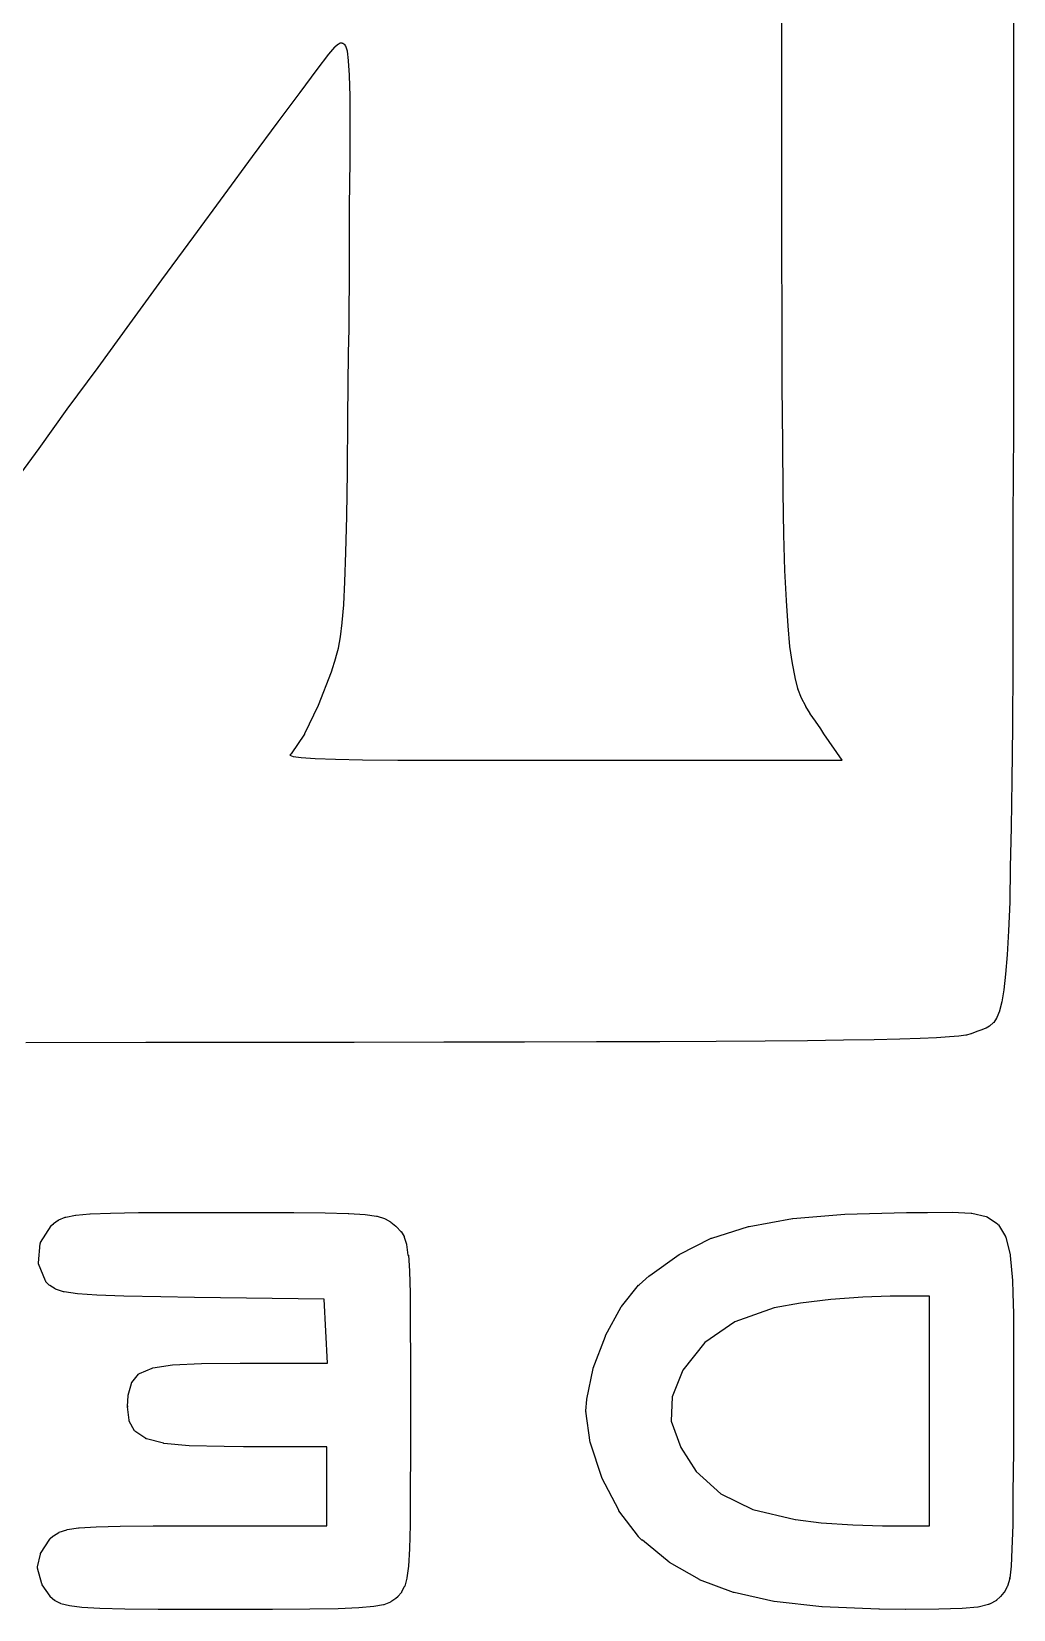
# Model space of a CAD drawing. Extents: x 10 to 287, y -200 to -10.
# Drawn here: x 111.593 to 113.432, y -63.808 to -60.852 of the extents above; entities that cross this region are included whole.
import ezdxf

# ---------------------------------------------------------------- set-up
doc = ezdxf.new("R2010")
doc.units = 0
doc.layers.add('BLACK', color=7, linetype='CONTINUOUS')

msp = doc.modelspace()

# ---------------------------------------------------------------- linework, layer by layer
at = {"layer": 'BLACK', "linetype": 'CONTINUOUS'}
for p, q in [((112.998, -60.9246), (112.998, -60.7291)), ((113.432, -60.7647), (113.432, -61.0038)), ((112.161, -60.8811), (112.166, -60.8768)), ((112.166, -60.8765), (112.167, -60.8759)), ((112.166, -60.8768), (112.166, -60.8765)), ((112.167, -60.8759), (112.171, -60.8738)), ((112.171, -60.8738), (112.172, -60.8738)), ((112.172, -60.8738), (112.173, -60.8734)), ((112.173, -60.8734), (112.174, -60.8737)), ((112.174, -60.8737), (112.175, -60.8736)), ((112.175, -60.8736), (112.175, -60.8741)), ((112.175, -60.8741), (112.176, -60.8743)), ((112.176, -60.8743), (112.18, -60.877)), ((112.18, -60.877), (112.18, -60.8783)), ((112.18, -60.8783), (112.181, -60.8795)), ((112.181, -60.8795), (112.184, -60.8886)), ((112.128, -60.9237), (112.15, -60.8946)), ((112.15, -60.8945), (112.161, -60.8815)), ((112.15, -60.8946), (112.15, -60.8945)), ((112.15, -60.8945), (112.15, -60.8945)), ((112.161, -60.8814), (112.161, -60.8811)), ((112.161, -60.8815), (112.161, -60.8814)), ((112.184, -60.8886), (112.184, -60.889)), ((112.184, -60.889), (112.184, -60.8894)), ((112.184, -60.8894), (112.186, -60.9067)), ((112.186, -60.9067), (112.186, -60.9069)), ((112.186, -60.9069), (112.186, -60.907)), ((112.186, -60.907), (112.188, -60.9344)), ((112.096, -60.9668), (112.128, -60.9237)), ((112.128, -60.9237), (112.128, -60.9237)), ((112.128, -60.9237), (112.128, -60.9237)), ((112.188, -60.9344), (112.188, -60.9344)), ((112.188, -60.9344), (112.188, -60.9345)), ((112.188, -60.9345), (112.189, -60.9737)), ((112.998, -61.1), (112.998, -60.9246)), ((112.998, -60.9246), (112.998, -60.9246)), ((112.055, -61.0217), (112.096, -60.9668)), ((112.096, -60.9668), (112.096, -60.9668)), ((112.096, -60.9668), (112.096, -60.9668)), ((112.189, -60.9737), (112.189, -60.9737)), ((112.189, -60.9737), (112.189, -60.9737)), ((112.189, -60.9737), (112.189, -61.0265)), ((112.007, -61.0865), (112.055, -61.0217)), ((112.055, -61.0217), (112.055, -61.0217)), ((112.055, -61.0217), (112.055, -61.0217)), ((112.189, -61.0265), (112.189, -61.0265)), ((112.189, -61.0265), (112.189, -61.0265)), ((112.189, -61.0265), (112.189, -61.0947)), ((113.432, -61.0038), (113.432, -61.2224)), ((111.954, -61.1588), (112.007, -61.0865)), ((112.007, -61.0865), (112.007, -61.0865)), ((112.007, -61.0865), (112.007, -61.0865)), ((112.189, -61.0947), (112.188, -61.1801)), ((112.189, -61.0947), (112.189, -61.0947)), ((112.189, -61.0947), (112.189, -61.0947)), ((112.998, -61.2563), (112.998, -61.1)), ((112.998, -61.1), (112.998, -61.1)), ((112.998, -61.1), (112.998, -61.1)), ((111.897, -61.2366), (111.954, -61.1588)), ((111.954, -61.1588), (111.954, -61.1588)), ((111.954, -61.1588), (111.954, -61.1588)), ((112.188, -61.1801), (112.188, -61.1801)), ((112.188, -61.1801), (112.188, -61.1801)), ((112.188, -61.1801), (112.188, -61.2845)), ((113.432, -61.2224), (113.432, -61.2224)), ((113.432, -61.2224), (113.432, -61.4213)), ((111.837, -61.3177), (111.897, -61.2366)), ((111.897, -61.2366), (111.897, -61.2366)), ((111.897, -61.2366), (111.897, -61.2366)), ((112.998, -61.2564), (112.998, -61.2563)), ((112.998, -61.2563), (112.998, -61.2563)), ((112.999, -61.3949), (112.998, -61.2564)), ((112.188, -61.2845), (112.187, -61.4096)), ((112.188, -61.2845), (112.188, -61.2845)), ((112.188, -61.2845), (112.188, -61.2845)), ((111.777, -61.4001), (111.837, -61.3177)), ((111.837, -61.3177), (111.837, -61.3177)), ((111.837, -61.3177), (111.837, -61.3177)), ((111.718, -61.4816), (111.777, -61.4001)), ((111.777, -61.4001), (111.777, -61.4001)), ((111.777, -61.4001), (111.777, -61.4001)), ((112.187, -61.4096), (112.186, -61.4543)), ((112.187, -61.4096), (112.187, -61.4096)), ((112.999, -61.5168), (112.999, -61.3949)), ((112.999, -61.3949), (112.999, -61.3949)), ((112.999, -61.3949), (112.999, -61.3949)), ((113.432, -61.4213), (113.432, -61.4213)), ((113.432, -61.4213), (113.432, -61.6015)), ((112.186, -61.4543), (112.185, -61.5754)), ((112.186, -61.4543), (112.186, -61.4543)), ((112.186, -61.4543), (112.186, -61.4543)), ((111.66, -61.56), (111.718, -61.4816)), ((111.718, -61.4816), (111.718, -61.4816)), ((111.718, -61.4816), (111.718, -61.4816)), ((113, -61.6232), (112.999, -61.5168)), ((112.999, -61.5168), (112.999, -61.5168)), ((112.999, -61.5168), (112.999, -61.5168)), ((111.607, -61.6333), (111.66, -61.56)), ((111.66, -61.56), (111.66, -61.56)), ((111.66, -61.56), (111.66, -61.56)), ((112.185, -61.5755), (112.184, -61.6767)), ((112.185, -61.5754), (112.185, -61.5754)), ((112.185, -61.5754), (112.185, -61.5755)), ((113.432, -61.6015), (113.431, -61.764)), ((113.432, -61.6015), (113.432, -61.6015)), ((113.432, -61.6015), (113.432, -61.6015)), ((111.559, -61.6992), (111.607, -61.6333)), ((111.607, -61.6333), (111.607, -61.6333)), ((111.607, -61.6333), (111.607, -61.6333)), ((113.001, -61.7154), (113, -61.6232)), ((113, -61.6232), (113, -61.6232)), ((113, -61.6232), (113, -61.6232)), ((112.184, -61.6768), (112.183, -61.7603)), ((112.184, -61.6767), (112.184, -61.6768)), ((112.184, -61.6768), (112.184, -61.6768)), ((113.002, -61.7945), (113.001, -61.7154)), ((113.001, -61.7154), (113.001, -61.7154)), ((113.001, -61.7154), (113.001, -61.7154)), ((112.183, -61.7604), (112.181, -61.8283)), ((112.183, -61.7603), (112.183, -61.7604)), ((112.183, -61.7604), (112.183, -61.7604)), ((113.431, -61.764), (113.431, -61.764)), ((113.431, -61.764), (113.431, -61.764)), ((113.431, -61.764), (113.431, -61.9097)), ((113.002, -61.7946), (113.002, -61.7945)), ((113.002, -61.7945), (113.002, -61.7945)), ((113.004, -61.8618), (113.002, -61.7946)), ((112.181, -61.8284), (112.179, -61.8828)), ((112.181, -61.8283), (112.181, -61.8283)), ((112.181, -61.8283), (112.181, -61.8284)), ((112.179, -61.8829), (112.177, -61.9258)), ((112.179, -61.8828), (112.179, -61.8828)), ((112.179, -61.8828), (112.179, -61.8829)), ((113.007, -61.9183), (113.004, -61.8618)), ((113.004, -61.8618), (113.004, -61.8618)), ((113.004, -61.8618), (113.004, -61.8618)), ((113.431, -61.9097), (113.431, -61.9097)), ((113.431, -61.9097), (113.431, -61.9097)), ((113.431, -61.9097), (113.431, -62.0395)), ((112.177, -61.9259), (112.174, -61.9595)), ((112.177, -61.9258), (112.177, -61.9259)), ((112.177, -61.9259), (112.177, -61.9259)), ((113.007, -61.9184), (113.007, -61.9183)), ((113.01, -61.9654), (113.007, -61.9184)), ((113.007, -61.9184), (113.007, -61.9184)), ((112.174, -61.9597), (112.171, -61.986)), ((112.174, -61.9595), (112.174, -61.9596)), ((112.174, -61.9596), (112.174, -61.9597)), ((113.01, -61.9655), (113.01, -61.9654)), ((113.01, -61.9656), (113.01, -61.9655)), ((113.013, -62.0042), (113.01, -61.9656)), ((112.171, -61.9863), (112.167, -62.0073)), ((112.171, -61.986), (112.171, -61.9861)), ((112.171, -61.9861), (112.171, -61.9863)), ((112.162, -62.0259), (112.154, -62.0523)), ((112.167, -62.0077), (112.162, -62.0256)), ((112.162, -62.0256), (112.162, -62.0257)), ((112.162, -62.0257), (112.162, -62.0259)), ((112.167, -62.0073), (112.167, -62.0075)), ((112.167, -62.0075), (112.167, -62.0077)), ((113.013, -62.0043), (113.013, -62.0042)), ((113.013, -62.0044), (113.013, -62.0043)), ((113.018, -62.0359), (113.013, -62.0044)), ((112.154, -62.0525), (112.13, -62.1146)), ((112.154, -62.0523), (112.154, -62.0524)), ((112.154, -62.0524), (112.154, -62.0525)), ((113.018, -62.0361), (113.018, -62.0359)), ((113.018, -62.0362), (113.018, -62.0361)), ((113.023, -62.0618), (113.018, -62.0362)), ((113.023, -62.062), (113.023, -62.0618)), ((113.023, -62.0622), (113.023, -62.062)), ((113.028, -62.083), (113.023, -62.0622)), ((113.431, -62.0395), (113.43, -62.1543)), ((113.431, -62.0395), (113.431, -62.0395)), ((113.431, -62.0395), (113.431, -62.0395)), ((113.029, -62.0832), (113.028, -62.083)), ((113.028, -62.0834), (113.029, -62.0832)), ((113.035, -62.1007), (113.028, -62.0834)), ((112.13, -62.115), (112.104, -62.1678)), ((112.13, -62.1146), (112.13, -62.1147)), ((112.13, -62.1147), (112.13, -62.115)), ((113.035, -62.1009), (113.035, -62.1007)), ((113.035, -62.1012), (113.035, -62.1009)), ((113.043, -62.116), (113.035, -62.1012)), ((113.043, -62.1162), (113.043, -62.116)), ((113.043, -62.1164), (113.043, -62.1162)), ((113.051, -62.13), (113.043, -62.1164)), ((113.051, -62.1301), (113.051, -62.13)), ((113.051, -62.1303), (113.051, -62.1301)), ((113.061, -62.1439), (113.051, -62.1303)), ((113.061, -62.144), (113.061, -62.1439)), ((113.061, -62.1439), (113.061, -62.1439)), ((113.071, -62.1587), (113.061, -62.144)), ((112.104, -62.1684), (112.079, -62.2055)), ((112.104, -62.1678), (112.104, -62.168)), ((112.104, -62.168), (112.104, -62.1684)), ((113.077, -62.1676), (113.071, -62.1587)), ((113.111, -62.2174), (113.077, -62.1676)), ((113.43, -62.1543), (113.429, -62.2551)), ((113.43, -62.1543), (113.43, -62.1543)), ((113.43, -62.1543), (113.43, -62.1543)), ((112.078, -62.2068), (112.077, -62.208)), ((112.077, -62.208), (112.083, -62.2101)), ((112.079, -62.2055), (112.078, -62.2056)), ((112.078, -62.2056), (112.078, -62.2059)), ((112.078, -62.2059), (112.078, -62.2068)), ((112.083, -62.2101), (112.098, -62.2123)), ((112.098, -62.2123), (112.124, -62.2141)), ((112.124, -62.2141), (112.162, -62.2154)), ((112.162, -62.2154), (112.213, -62.2163)), ((112.213, -62.2163), (112.279, -62.2169)), ((112.279, -62.2169), (112.363, -62.2172)), ((112.363, -62.2172), (112.465, -62.2174)), ((112.465, -62.2174), (112.589, -62.2174)), ((112.589, -62.2174), (113.111, -62.2174)), ((113.429, -62.2551), (113.428, -62.3428)), ((113.429, -62.2551), (113.429, -62.2551)), ((113.429, -62.2551), (113.429, -62.2551)), ((113.428, -62.3428), (113.426, -62.4184)), ((113.428, -62.3428), (113.428, -62.3428)), ((113.428, -62.3428), (113.428, -62.3428)), ((113.426, -62.4184), (113.425, -62.4827)), ((113.426, -62.4184), (113.426, -62.4184)), ((113.426, -62.4184), (113.426, -62.4184)), ((113.425, -62.4828), (113.423, -62.5369)), ((113.425, -62.4827), (113.425, -62.4828)), ((113.425, -62.4828), (113.425, -62.4828)), ((113.423, -62.5369), (113.42, -62.5816)), ((113.423, -62.5369), (113.423, -62.5369)), ((113.423, -62.5369), (113.423, -62.5369)), ((113.42, -62.5818), (113.417, -62.618)), ((113.42, -62.5816), (113.42, -62.5817)), ((113.42, -62.5817), (113.42, -62.5818)), ((113.417, -62.6182), (113.414, -62.647)), ((113.417, -62.618), (113.417, -62.6181)), ((113.417, -62.6181), (113.417, -62.6182)), ((113.414, -62.6473), (113.41, -62.6696)), ((113.414, -62.647), (113.414, -62.6472)), ((113.414, -62.6472), (113.414, -62.6473)), ((113.41, -62.67), (113.406, -62.6866)), ((113.41, -62.6696), (113.41, -62.6697)), ((113.41, -62.6697), (113.41, -62.67)), ((113.394, -62.7093), (113.388, -62.7147)), ((113.395, -62.7087), (113.394, -62.7093)), ((113.4, -62.7001), (113.395, -62.7083)), ((113.395, -62.7083), (113.395, -62.7087)), ((113.401, -62.6996), (113.4, -62.7001)), ((113.406, -62.6872), (113.401, -62.6992)), ((113.401, -62.6992), (113.401, -62.6996)), ((113.406, -62.6866), (113.406, -62.6869)), ((113.406, -62.6869), (113.406, -62.6872)), ((113.114, -62.7417), (113.046, -62.7425)), ((113.171, -62.7407), (113.114, -62.7417)), ((113.114, -62.7417), (113.114, -62.7417)), ((113.114, -62.7417), (113.114, -62.7417)), ((113.219, -62.7396), (113.171, -62.7407)), ((113.171, -62.7407), (113.171, -62.7407)), ((113.171, -62.7407), (113.171, -62.7407)), ((113.257, -62.7384), (113.219, -62.7396)), ((113.219, -62.7396), (113.219, -62.7396)), ((113.219, -62.7396), (113.219, -62.7396)), ((113.288, -62.737), (113.257, -62.7384)), ((113.257, -62.7384), (113.257, -62.7384)), ((113.257, -62.7384), (113.257, -62.7384)), ((113.312, -62.7355), (113.288, -62.737)), ((113.288, -62.737), (113.288, -62.737)), ((113.288, -62.737), (113.288, -62.737)), ((113.33, -62.7339), (113.312, -62.7355)), ((113.312, -62.7355), (113.312, -62.7355)), ((113.312, -62.7355), (113.312, -62.7355)), ((113.343, -62.7321), (113.33, -62.7339)), ((113.33, -62.7339), (113.33, -62.7338)), ((113.33, -62.7338), (113.33, -62.7339)), ((113.344, -62.732), (113.343, -62.7319)), ((113.343, -62.7319), (113.343, -62.7321)), ((113.352, -62.73), (113.344, -62.732)), ((113.353, -62.7298), (113.352, -62.7298)), ((113.352, -62.7298), (113.352, -62.73)), ((113.357, -62.7281), (113.353, -62.7298)), ((113.365, -62.7246), (113.357, -62.7281)), ((113.357, -62.7281), (113.357, -62.7281)), ((113.357, -62.7281), (113.357, -62.7281)), ((113.373, -62.722), (113.365, -62.7246)), ((113.38, -62.7193), (113.373, -62.722)), ((113.373, -62.722), (113.373, -62.722)), ((113.373, -62.722), (113.373, -62.722)), ((113.381, -62.7191), (113.38, -62.7193)), ((113.387, -62.7154), (113.381, -62.719)), ((113.381, -62.719), (113.381, -62.7191)), ((113.388, -62.7149), (113.387, -62.7154)), ((113.388, -62.7147), (113.388, -62.7149)), ((111.807, -62.7462), (111.582, -62.7463)), ((112.011, -62.7461), (111.807, -62.7462)), ((111.807, -62.7462), (111.807, -62.7462)), ((112.197, -62.7459), (112.011, -62.7461)), ((112.011, -62.7461), (112.011, -62.7461)), ((112.365, -62.7456), (112.197, -62.7459)), ((112.197, -62.7459), (112.197, -62.7459)), ((112.197, -62.7459), (112.197, -62.7459)), ((112.516, -62.7453), (112.365, -62.7456)), ((112.365, -62.7456), (112.365, -62.7456)), ((112.365, -62.7456), (112.365, -62.7456)), ((112.651, -62.7449), (112.516, -62.7453)), ((112.516, -62.7453), (112.516, -62.7453)), ((112.516, -62.7453), (112.516, -62.7453)), ((112.77, -62.7444), (112.651, -62.7449)), ((112.651, -62.7449), (112.651, -62.7449)), ((112.651, -62.7449), (112.651, -62.7449)), ((112.875, -62.7439), (112.77, -62.7444)), ((112.77, -62.7444), (112.77, -62.7444)), ((112.77, -62.7444), (112.77, -62.7444)), ((112.967, -62.7433), (112.875, -62.7439)), ((112.875, -62.7439), (112.875, -62.7439)), ((112.875, -62.7439), (112.875, -62.7439)), ((113.046, -62.7425), (112.967, -62.7433)), ((112.967, -62.7433), (112.967, -62.7433)), ((112.967, -62.7433), (112.967, -62.7433)), ((113.046, -62.7425), (113.046, -62.7425)), ((113.046, -62.7425), (113.046, -62.7425)), ((111.676, -63.0694), (111.702, -63.067)), ((111.702, -63.067), (111.703, -63.067)), ((111.703, -63.0669), (111.741, -63.0654)), ((111.703, -63.067), (111.703, -63.0669)), ((111.741, -63.0654), (111.793, -63.0645)), ((111.741, -63.0654), (111.741, -63.0654)), ((111.741, -63.0654), (111.741, -63.0654)), ((111.793, -63.0645), (111.863, -63.0641)), ((111.793, -63.0645), (111.793, -63.0645)), ((111.793, -63.0645), (111.793, -63.0645)), ((111.863, -63.0641), (111.863, -63.0642)), ((111.863, -63.0642), (111.863, -63.0641)), ((111.863, -63.0641), (111.952, -63.0641)), ((111.952, -63.0641), (111.952, -63.0641)), ((111.952, -63.0641), (111.952, -63.0641)), ((111.952, -63.0641), (112.007, -63.0641)), ((112.007, -63.0641), (112.007, -63.0641)), ((112.007, -63.0641), (112.007, -63.0641)), ((112.007, -63.0641), (112.084, -63.0643)), ((112.084, -63.0643), (112.084, -63.0643)), ((112.084, -63.0643), (112.084, -63.0643)), ((112.084, -63.0643), (112.143, -63.0649)), ((112.143, -63.0649), (112.143, -63.0649)), ((112.143, -63.0649), (112.143, -63.0649)), ((112.143, -63.0649), (112.186, -63.0661)), ((112.186, -63.0661), (112.187, -63.0661)), ((112.187, -63.0661), (112.187, -63.0661)), ((112.187, -63.0661), (112.218, -63.0681)), ((113.116, -63.0673), (113.232, -63.0645)), ((113.232, -63.0645), (113.271, -63.0641)), ((113.232, -63.0645), (113.232, -63.0645)), ((113.232, -63.0645), (113.232, -63.0645)), ((113.271, -63.0641), (113.317, -63.0637)), ((113.271, -63.0641), (113.271, -63.0641)), ((113.271, -63.0641), (113.271, -63.0641)), ((113.317, -63.0637), (113.317, -63.0637)), ((113.317, -63.0637), (113.353, -63.0655)), ((113.317, -63.0637), (113.317, -63.0637)), ((113.353, -63.0655), (113.354, -63.0657)), ((113.354, -63.0657), (113.354, -63.0656)), ((113.354, -63.0656), (113.381, -63.0719)), ((111.61, -63.1205), (111.63, -63.0894)), ((111.63, -63.0884), (111.634, -63.0854)), ((111.63, -63.089), (111.63, -63.0884)), ((111.63, -63.0894), (111.63, -63.089)), ((111.634, -63.0851), (111.643, -63.0787)), ((111.634, -63.0853), (111.634, -63.0851)), ((111.634, -63.0854), (111.634, -63.0853)), ((111.643, -63.0787), (111.644, -63.0786)), ((111.644, -63.0782), (111.656, -63.0733)), ((111.644, -63.0786), (111.644, -63.0782)), ((111.656, -63.0733), (111.657, -63.0733)), ((111.657, -63.0731), (111.675, -63.0695)), ((111.657, -63.0733), (111.657, -63.0731)), ((111.675, -63.0696), (111.676, -63.0694)), ((111.675, -63.0695), (111.675, -63.0696)), ((112.218, -63.0681), (112.218, -63.0682)), ((112.218, -63.0682), (112.218, -63.0681)), ((112.218, -63.0681), (112.239, -63.0712)), ((112.239, -63.0712), (112.24, -63.0714)), ((112.24, -63.0714), (112.24, -63.0713)), ((112.24, -63.0713), (112.254, -63.0756)), ((112.254, -63.0756), (112.255, -63.076)), ((112.255, -63.076), (112.255, -63.0761)), ((112.255, -63.0761), (112.265, -63.0818)), ((112.265, -63.0818), (112.266, -63.0822)), ((112.266, -63.0822), (112.266, -63.0824)), ((112.266, -63.0824), (112.275, -63.0898)), ((112.275, -63.0898), (112.275, -63.0899)), ((112.275, -63.0899), (112.275, -63.09)), ((112.275, -63.09), (112.277, -63.0917)), ((112.277, -63.0917), (112.277, -63.0918)), ((112.277, -63.0918), (112.277, -63.0918)), ((112.277, -63.0918), (112.284, -63.0994)), ((112.867, -63.1124), (112.936, -63.0905)), ((112.936, -63.0905), (112.937, -63.0905)), ((112.937, -63.0903), (113.018, -63.0756)), ((112.937, -63.0905), (112.937, -63.0903)), ((113.018, -63.0756), (113.019, -63.0757)), ((113.019, -63.0756), (113.116, -63.0673)), ((113.019, -63.0757), (113.019, -63.0756)), ((113.116, -63.0673), (113.116, -63.0673)), ((113.116, -63.0673), (113.116, -63.0673)), ((113.381, -63.0719), (113.382, -63.0724)), ((113.382, -63.0724), (113.383, -63.0726)), ((113.383, -63.0726), (113.402, -63.0856)), ((113.402, -63.0856), (113.403, -63.0865)), ((113.403, -63.0865), (113.404, -63.0872)), ((113.404, -63.0872), (113.417, -63.1092)), ((111.606, -63.1583), (111.609, -63.1226)), ((111.609, -63.1226), (111.61, -63.1216)), ((111.61, -63.1216), (111.61, -63.1205)), ((112.284, -63.0994), (112.284, -63.0999)), ((112.284, -63.0999), (112.285, -63.1002)), ((112.285, -63.1002), (112.291, -63.1092)), ((112.291, -63.1092), (112.291, -63.1098)), ((112.291, -63.1098), (112.291, -63.1103)), ((112.291, -63.1103), (112.295, -63.1234)), ((112.295, -63.1234), (112.295, -63.1239)), ((112.295, -63.1239), (112.295, -63.1242)), ((112.295, -63.1242), (112.298, -63.1441)), ((112.806, -63.1428), (112.866, -63.1127)), ((112.866, -63.1127), (112.867, -63.1127)), ((112.867, -63.1127), (112.867, -63.1124)), ((113.417, -63.1092), (113.417, -63.11)), ((113.417, -63.11), (113.418, -63.1106)), ((113.418, -63.1106), (113.426, -63.1439)), ((112.298, -63.1441), (112.298, -63.1443)), ((112.298, -63.1443), (112.299, -63.1445)), ((112.299, -63.1445), (112.301, -63.1738)), ((112.751, -63.1824), (112.806, -63.1433)), ((112.806, -63.1432), (112.806, -63.1428)), ((112.806, -63.1433), (112.806, -63.1432)), ((113.426, -63.1439), (113.426, -63.1443)), ((113.426, -63.1443), (113.426, -63.1446)), ((113.426, -63.1446), (113.43, -63.1914)), ((111.606, -63.1595), (111.606, -63.1583)), ((111.606, -63.1607), (111.606, -63.1595)), ((111.619, -63.1924), (111.606, -63.1607)), ((112.301, -63.1738), (112.301, -63.1739)), ((112.301, -63.1739), (112.301, -63.174)), ((112.301, -63.174), (112.302, -63.2153)), ((112.731, -63.1998), (112.75, -63.1827)), ((112.75, -63.1827), (112.751, -63.1827)), ((112.751, -63.1827), (112.751, -63.1824)), ((111.62, -63.1931), (111.619, -63.1924)), ((111.62, -63.1939), (111.62, -63.1931)), ((111.626, -63.2003), (111.62, -63.1939)), ((111.626, -63.2006), (111.626, -63.2003)), ((111.627, -63.2011), (111.626, -63.2006)), ((111.637, -63.2073), (111.627, -63.2011)), ((111.637, -63.2075), (111.637, -63.2073)), ((111.638, -63.2079), (111.637, -63.2075)), ((111.653, -63.2127), (111.638, -63.2079)), ((111.654, -63.2127), (111.653, -63.2127)), ((111.654, -63.2129), (111.654, -63.2127)), ((111.679, -63.2165), (111.654, -63.2129)), ((112.698, -63.2402), (112.73, -63.2004)), ((112.73, -63.2004), (112.731, -63.2002)), ((112.731, -63.2002), (112.731, -63.1998)), ((113.43, -63.1914), (113.43, -63.1916)), ((113.43, -63.1916), (113.43, -63.1917)), ((113.43, -63.1917), (113.431, -63.2157)), ((111.679, -63.2165), (111.679, -63.2164)), ((111.679, -63.2164), (111.679, -63.2165)), ((111.715, -63.2192), (111.679, -63.2165)), ((111.715, -63.2192), (111.715, -63.2191)), ((111.715, -63.2191), (111.715, -63.2192)), ((111.766, -63.2211), (111.715, -63.2192)), ((111.835, -63.2225), (111.766, -63.2211)), ((111.766, -63.2211), (111.766, -63.2211)), ((111.766, -63.2211), (111.766, -63.2211)), ((111.898, -63.2234), (111.835, -63.2225)), ((111.835, -63.2225), (111.835, -63.2225)), ((111.835, -63.2225), (111.835, -63.2225)), ((112.141, -63.2264), (111.898, -63.2234)), ((111.898, -63.2234), (111.898, -63.2234)), ((111.898, -63.2234), (111.898, -63.2234)), ((112.144, -63.2866), (112.141, -63.2264)), ((112.302, -63.2153), (112.302, -63.2154)), ((112.302, -63.2154), (112.302, -63.2154)), ((112.302, -63.2154), (112.302, -63.2714)), ((112.668, -63.295), (112.697, -63.241)), ((112.697, -63.241), (112.698, -63.2407)), ((112.698, -63.2407), (112.698, -63.2402)), ((112.984, -63.2432), (112.91, -63.2691)), ((113.033, -63.234), (112.984, -63.2432)), ((113.09, -63.2275), (113.033, -63.234)), ((113.15, -63.2228), (113.09, -63.2275)), ((113.201, -63.2208), (113.15, -63.2228)), ((113.204, -63.2208), (113.201, -63.2208)), ((113.275, -63.2208), (113.204, -63.2208)), ((113.275, -63.6511), (113.275, -63.2208)), ((113.431, -63.2157), (113.431, -63.2157)), ((113.431, -63.2157), (113.432, -63.2543)), ((112.302, -63.2714), (112.302, -63.2714)), ((112.302, -63.2714), (112.302, -63.2714)), ((112.302, -63.2714), (112.303, -63.3447)), ((112.91, -63.2691), (112.854, -63.3076)), ((113.432, -63.2543), (113.432, -63.2544)), ((113.432, -63.2544), (113.432, -63.2544)), ((113.432, -63.2544), (113.432, -63.335)), ((112.147, -63.3463), (112.144, -63.2866)), ((112.645, -63.3556), (112.668, -63.2957)), ((112.668, -63.2954), (112.668, -63.295)), ((112.668, -63.2957), (112.668, -63.2954)), ((112.854, -63.3076), (112.813, -63.3595)), ((111.795, -63.3657), (111.819, -63.3557)), ((111.819, -63.3557), (111.82, -63.3554)), ((111.819, -63.3557), (111.819, -63.3557)), ((111.82, -63.3554), (111.857, -63.3496)), ((111.857, -63.3496), (111.911, -63.3469)), ((111.857, -63.3496), (111.857, -63.3497)), ((111.857, -63.3497), (111.857, -63.3496)), ((111.911, -63.3469), (111.984, -63.3463)), ((111.911, -63.3469), (111.911, -63.347)), ((111.911, -63.347), (111.911, -63.3469)), ((111.984, -63.3463), (111.984, -63.3463)), ((111.984, -63.3463), (111.984, -63.3463)), ((111.984, -63.3463), (112.147, -63.3463)), ((112.303, -63.3447), (112.303, -63.3447)), ((112.303, -63.3447), (112.303, -63.3447)), ((112.303, -63.3447), (112.303, -63.4379)), ((112.633, -63.4137), (112.645, -63.3563)), ((112.645, -63.356), (112.645, -63.3556)), ((112.645, -63.3563), (112.645, -63.356)), ((112.813, -63.3595), (112.793, -63.4093)), ((113.432, -63.335), (113.432, -63.335)), ((113.432, -63.335), (113.432, -63.3351)), ((113.432, -63.3351), (113.432, -63.436)), ((111.774, -63.4063), (111.78, -63.3845)), ((111.78, -63.3836), (111.781, -63.3825)), ((111.78, -63.3845), (111.78, -63.3836)), ((111.781, -63.3825), (111.793, -63.3671)), ((111.793, -63.3671), (111.794, -63.3666)), ((111.794, -63.3666), (111.795, -63.3657)), ((111.773, -63.4275), (111.774, -63.4073)), ((111.774, -63.4068), (111.774, -63.4063)), ((111.774, -63.4073), (111.774, -63.4068)), ((112.631, -63.4357), (112.633, -63.4144)), ((112.633, -63.4141), (112.633, -63.4137)), ((112.633, -63.4144), (112.633, -63.4141)), ((112.793, -63.4093), (112.791, -63.4552)), ((111.774, -63.4279), (111.773, -63.4275)), ((111.773, -63.4282), (111.774, -63.4279)), ((111.776, -63.4531), (111.773, -63.4282)), ((112.303, -63.4379), (112.303, -63.4379)), ((112.303, -63.4379), (112.303, -63.4379)), ((112.303, -63.4379), (112.303, -63.5107)), ((112.632, -63.4361), (112.631, -63.4357)), ((112.631, -63.4366), (112.632, -63.4361)), ((112.639, -63.4954), (112.631, -63.4366)), ((113.432, -63.436), (113.432, -63.436)), ((113.432, -63.436), (113.432, -63.5116)), ((111.776, -63.4539), (111.776, -63.4531)), ((111.776, -63.4549), (111.776, -63.4539)), ((111.786, -63.4732), (111.776, -63.4549)), ((111.787, -63.474), (111.786, -63.4732)), ((111.788, -63.4751), (111.787, -63.474)), ((111.807, -63.4878), (111.788, -63.4751)), ((112.791, -63.4552), (112.809, -63.5047)), ((111.807, -63.488), (111.807, -63.4878)), ((111.808, -63.4885), (111.807, -63.488)), ((111.84, -63.4966), (111.808, -63.4885)), ((111.841, -63.4967), (111.84, -63.4965)), ((111.84, -63.4965), (111.84, -63.4966)), ((111.888, -63.5012), (111.841, -63.4967)), ((111.888, -63.5012), (111.888, -63.5011)), ((111.888, -63.5011), (111.888, -63.5012)), ((111.954, -63.5029), (111.888, -63.5012)), ((111.99, -63.503), (111.954, -63.5029)), ((111.954, -63.5029), (111.954, -63.5029)), ((111.954, -63.5029), (111.954, -63.5029)), ((112.146, -63.503), (111.99, -63.503)), ((111.99, -63.503), (111.99, -63.503)), ((111.99, -63.503), (111.99, -63.503)), ((112.146, -63.6511), (112.146, -63.503)), ((112.64, -63.4959), (112.639, -63.4954)), ((112.64, -63.4964), (112.64, -63.4959)), ((112.661, -63.5606), (112.64, -63.4964)), ((112.809, -63.5047), (112.838, -63.5496)), ((112.303, -63.5107), (112.302, -63.5889)), ((112.303, -63.5107), (112.303, -63.5107)), ((112.303, -63.5107), (112.303, -63.5107)), ((113.432, -63.5116), (113.431, -63.5895)), ((113.432, -63.5116), (113.432, -63.5116)), ((113.432, -63.5116), (113.432, -63.5116)), ((112.661, -63.5609), (112.661, -63.5606)), ((112.661, -63.5613), (112.661, -63.5609)), ((112.693, -63.6221), (112.661, -63.5613)), ((112.838, -63.5496), (112.884, -63.5911)), ((112.302, -63.5889), (112.302, -63.5889)), ((112.302, -63.5889), (112.302, -63.5889)), ((112.302, -63.5889), (112.302, -63.6492)), ((112.884, -63.5911), (112.944, -63.6204)), ((113.431, -63.5895), (113.431, -63.5896)), ((113.431, -63.5896), (113.431, -63.5896)), ((113.431, -63.5896), (113.431, -63.6496)), ((112.693, -63.6224), (112.693, -63.6221)), ((112.693, -63.6228), (112.693, -63.6224)), ((112.73, -63.6714), (112.693, -63.6228)), ((112.944, -63.6204), (113.023, -63.6393)), ((111.659, -63.6584), (111.66, -63.6582)), ((111.66, -63.6582), (111.681, -63.655)), ((111.681, -63.655), (111.682, -63.655)), ((111.682, -63.6549), (111.714, -63.6529)), ((111.682, -63.655), (111.682, -63.6549)), ((111.714, -63.6529), (111.759, -63.6517)), ((111.714, -63.6529), (111.714, -63.6529)), ((111.714, -63.6529), (111.714, -63.6529)), ((111.759, -63.6517), (111.821, -63.6512)), ((111.759, -63.6517), (111.759, -63.6517)), ((111.759, -63.6517), (111.759, -63.6517)), ((111.821, -63.6512), (111.903, -63.6511)), ((111.821, -63.6512), (111.821, -63.6512)), ((111.821, -63.6512), (111.821, -63.6512)), ((111.903, -63.6511), (111.903, -63.6511)), ((111.903, -63.6511), (111.903, -63.6511)), ((111.903, -63.6511), (112.146, -63.6511)), ((112.302, -63.6492), (112.301, -63.6941)), ((112.302, -63.6492), (112.302, -63.6492)), ((112.302, -63.6492), (112.302, -63.6492)), ((113.023, -63.6393), (113.024, -63.6395)), ((113.024, -63.6395), (113.072, -63.6453)), ((113.072, -63.6453), (113.131, -63.6494)), ((113.131, -63.6494), (113.187, -63.651)), ((113.187, -63.651), (113.275, -63.6511)), ((113.431, -63.6497), (113.429, -63.6944)), ((113.431, -63.6496), (113.431, -63.6496)), ((113.431, -63.6496), (113.431, -63.6497)), ((111.61, -63.7029), (111.627, -63.676)), ((111.627, -63.676), (111.628, -63.6756)), ((111.628, -63.675), (111.633, -63.6704)), ((111.628, -63.6756), (111.628, -63.675)), ((111.633, -63.6704), (111.634, -63.6702)), ((111.634, -63.6699), (111.644, -63.6636)), ((111.634, -63.6702), (111.634, -63.6699)), ((111.644, -63.6634), (111.645, -63.663)), ((111.644, -63.6636), (111.644, -63.6634)), ((111.645, -63.663), (111.659, -63.6584)), ((111.659, -63.6584), (111.659, -63.6584)), ((112.73, -63.6716), (112.73, -63.6714)), ((112.73, -63.6719), (112.73, -63.6716)), ((112.736, -63.6778), (112.73, -63.6719)), ((112.737, -63.6778), (112.736, -63.6778)), ((112.737, -63.6781), (112.737, -63.6778)), ((112.787, -63.7192), (112.737, -63.6781)), ((111.604, -63.7283), (111.61, -63.7044)), ((111.61, -63.7037), (111.61, -63.7029)), ((111.61, -63.7044), (111.61, -63.7037)), ((112.301, -63.6943), (112.299, -63.7265)), ((112.301, -63.6941), (112.301, -63.6942)), ((112.301, -63.6942), (112.301, -63.6943)), ((113.429, -63.6946), (113.428, -63.7266)), ((113.429, -63.6944), (113.429, -63.6945)), ((113.429, -63.6945), (113.429, -63.6946)), ((111.604, -63.7296), (111.604, -63.7283)), ((111.604, -63.7308), (111.604, -63.7296)), ((111.612, -63.76), (111.604, -63.7308)), ((112.299, -63.7268), (112.296, -63.7489)), ((112.299, -63.7265), (112.299, -63.7266)), ((112.299, -63.7266), (112.299, -63.7268)), ((112.788, -63.7193), (112.787, -63.7192)), ((112.788, -63.7196), (112.788, -63.7193)), ((112.844, -63.7518), (112.788, -63.7196)), ((113.428, -63.727), (113.425, -63.749)), ((113.428, -63.7266), (113.427, -63.7268)), ((113.427, -63.7268), (113.428, -63.727)), ((111.613, -63.7606), (111.612, -63.76)), ((111.613, -63.7615), (111.613, -63.7606)), ((111.628, -63.7831), (111.613, -63.7615)), ((112.286, -63.7759), (112.279, -63.7835)), ((112.291, -63.7652), (112.286, -63.775)), ((112.286, -63.775), (112.286, -63.7754)), ((112.286, -63.7754), (112.286, -63.7759)), ((112.292, -63.7642), (112.291, -63.7646)), ((112.291, -63.7646), (112.291, -63.7652)), ((112.296, -63.7495), (112.292, -63.7642)), ((112.296, -63.7489), (112.296, -63.7492)), ((112.296, -63.7492), (112.296, -63.7495)), ((112.844, -63.7521), (112.844, -63.7518)), ((112.844, -63.7518), (112.844, -63.7518)), ((112.908, -63.776), (112.844, -63.7521)), ((112.909, -63.7762), (112.908, -63.776)), ((112.908, -63.776), (112.908, -63.776)), ((112.983, -63.7928), (112.909, -63.7762)), ((113.414, -63.776), (113.408, -63.7835)), ((113.415, -63.7754), (113.414, -63.776)), ((113.42, -63.7653), (113.415, -63.775)), ((113.415, -63.775), (113.415, -63.7754)), ((113.421, -63.7642), (113.42, -63.7647)), ((113.42, -63.7647), (113.42, -63.7653)), ((113.425, -63.7496), (113.421, -63.7642)), ((113.425, -63.749), (113.424, -63.7493)), ((113.424, -63.7493), (113.425, -63.7496)), ((111.628, -63.7834), (111.628, -63.7831)), ((111.628, -63.784), (111.628, -63.7834)), ((111.636, -63.7908), (111.628, -63.784)), ((111.637, -63.791), (111.636, -63.7908)), ((111.637, -63.7915), (111.637, -63.791)), ((111.647, -63.7968), (111.637, -63.7915)), ((111.648, -63.7968), (111.647, -63.7968)), ((111.648, -63.7972), (111.648, -63.7968)), ((111.664, -63.8011), (111.648, -63.7972)), ((111.664, -63.8013), (111.664, -63.8011)), ((111.664, -63.8011), (111.664, -63.8011)), ((111.687, -63.8041), (111.664, -63.8013)), ((111.687, -63.8041), (111.687, -63.804)), ((111.687, -63.804), (111.687, -63.8041)), ((111.721, -63.806), (111.687, -63.8041)), ((111.721, -63.806), (111.721, -63.8059)), ((111.721, -63.8059), (111.721, -63.806)), ((111.768, -63.8071), (111.721, -63.806)), ((112.206, -63.805), (112.167, -63.8065)), ((112.234, -63.8026), (112.206, -63.805)), ((112.206, -63.805), (112.206, -63.805)), ((112.206, -63.805), (112.206, -63.805)), ((112.252, -63.7991), (112.234, -63.8026)), ((112.234, -63.8026), (112.234, -63.8025)), ((112.234, -63.8025), (112.234, -63.8026)), ((112.253, -63.7989), (112.252, -63.7991)), ((112.265, -63.7942), (112.253, -63.7989)), ((112.253, -63.7989), (112.253, -63.7989)), ((112.266, -63.7938), (112.265, -63.7942)), ((112.275, -63.7875), (112.266, -63.7936)), ((112.266, -63.7936), (112.266, -63.7938)), ((112.279, -63.7839), (112.275, -63.7871)), ((112.275, -63.7871), (112.275, -63.7872)), ((112.275, -63.7872), (112.275, -63.7875)), ((112.279, -63.7835), (112.279, -63.7837)), ((112.279, -63.7837), (112.279, -63.7839)), ((112.984, -63.7928), (112.983, -63.7928)), ((112.984, -63.7929), (112.984, -63.7928)), ((113.073, -63.803), (112.984, -63.7929)), ((113.074, -63.803), (113.073, -63.803)), ((113.073, -63.803), (113.073, -63.803)), ((113.18, -63.8075), (113.074, -63.803)), ((113.365, -63.8035), (113.336, -63.8063)), ((113.366, -63.8033), (113.365, -63.8035)), ((113.385, -63.7987), (113.366, -63.8034)), ((113.366, -63.8034), (113.366, -63.8033)), ((113.386, -63.7982), (113.385, -63.7987)), ((113.387, -63.7982), (113.386, -63.7982)), ((113.4, -63.7909), (113.387, -63.7982)), ((113.407, -63.784), (113.4, -63.7902)), ((113.4, -63.7902), (113.4, -63.7904)), ((113.4, -63.7904), (113.4, -63.7909)), ((113.408, -63.7837), (113.407, -63.784)), ((113.408, -63.7835), (113.408, -63.7837)), ((111.83, -63.8077), (111.768, -63.8071)), ((111.768, -63.8071), (111.768, -63.8071)), ((111.768, -63.8071), (111.768, -63.8071)), ((111.83, -63.8077), (111.83, -63.8076)), ((111.83, -63.8076), (111.83, -63.8077)), ((111.911, -63.8078), (111.83, -63.8077)), ((111.953, -63.8078), (111.911, -63.8078)), ((111.911, -63.8078), (111.911, -63.8078)), ((111.911, -63.8078), (111.911, -63.8078)), ((112.044, -63.8078), (111.953, -63.8078)), ((111.953, -63.8078), (111.953, -63.8078)), ((111.953, -63.8078), (111.953, -63.8078)), ((112.114, -63.8074), (112.044, -63.8078)), ((112.044, -63.8078), (112.044, -63.8078)), ((112.044, -63.8078), (112.044, -63.8078)), ((112.167, -63.8066), (112.114, -63.8074)), ((112.114, -63.8074), (112.114, -63.8074)), ((112.114, -63.8074), (112.114, -63.8074)), ((112.167, -63.8065), (112.167, -63.8065)), ((112.167, -63.8065), (112.167, -63.8066)), ((113.181, -63.8075), (113.18, -63.8074)), ((113.18, -63.8074), (113.18, -63.8075)), ((113.229, -63.8078), (113.181, -63.8075)), ((113.23, -63.8078), (113.229, -63.8078)), ((113.292, -63.8075), (113.23, -63.8078)), ((113.23, -63.8078), (113.23, -63.8078)), ((113.336, -63.8063), (113.292, -63.8075)), ((113.292, -63.8075), (113.292, -63.8075)), ((113.292, -63.8075), (113.292, -63.8075)), ((113.336, -63.8063), (113.336, -63.8062)), ((113.336, -63.8062), (113.336, -63.8063))]:
    msp.add_line(p, q, dxfattribs=at)

doc.saveas('drawing.dxf')
